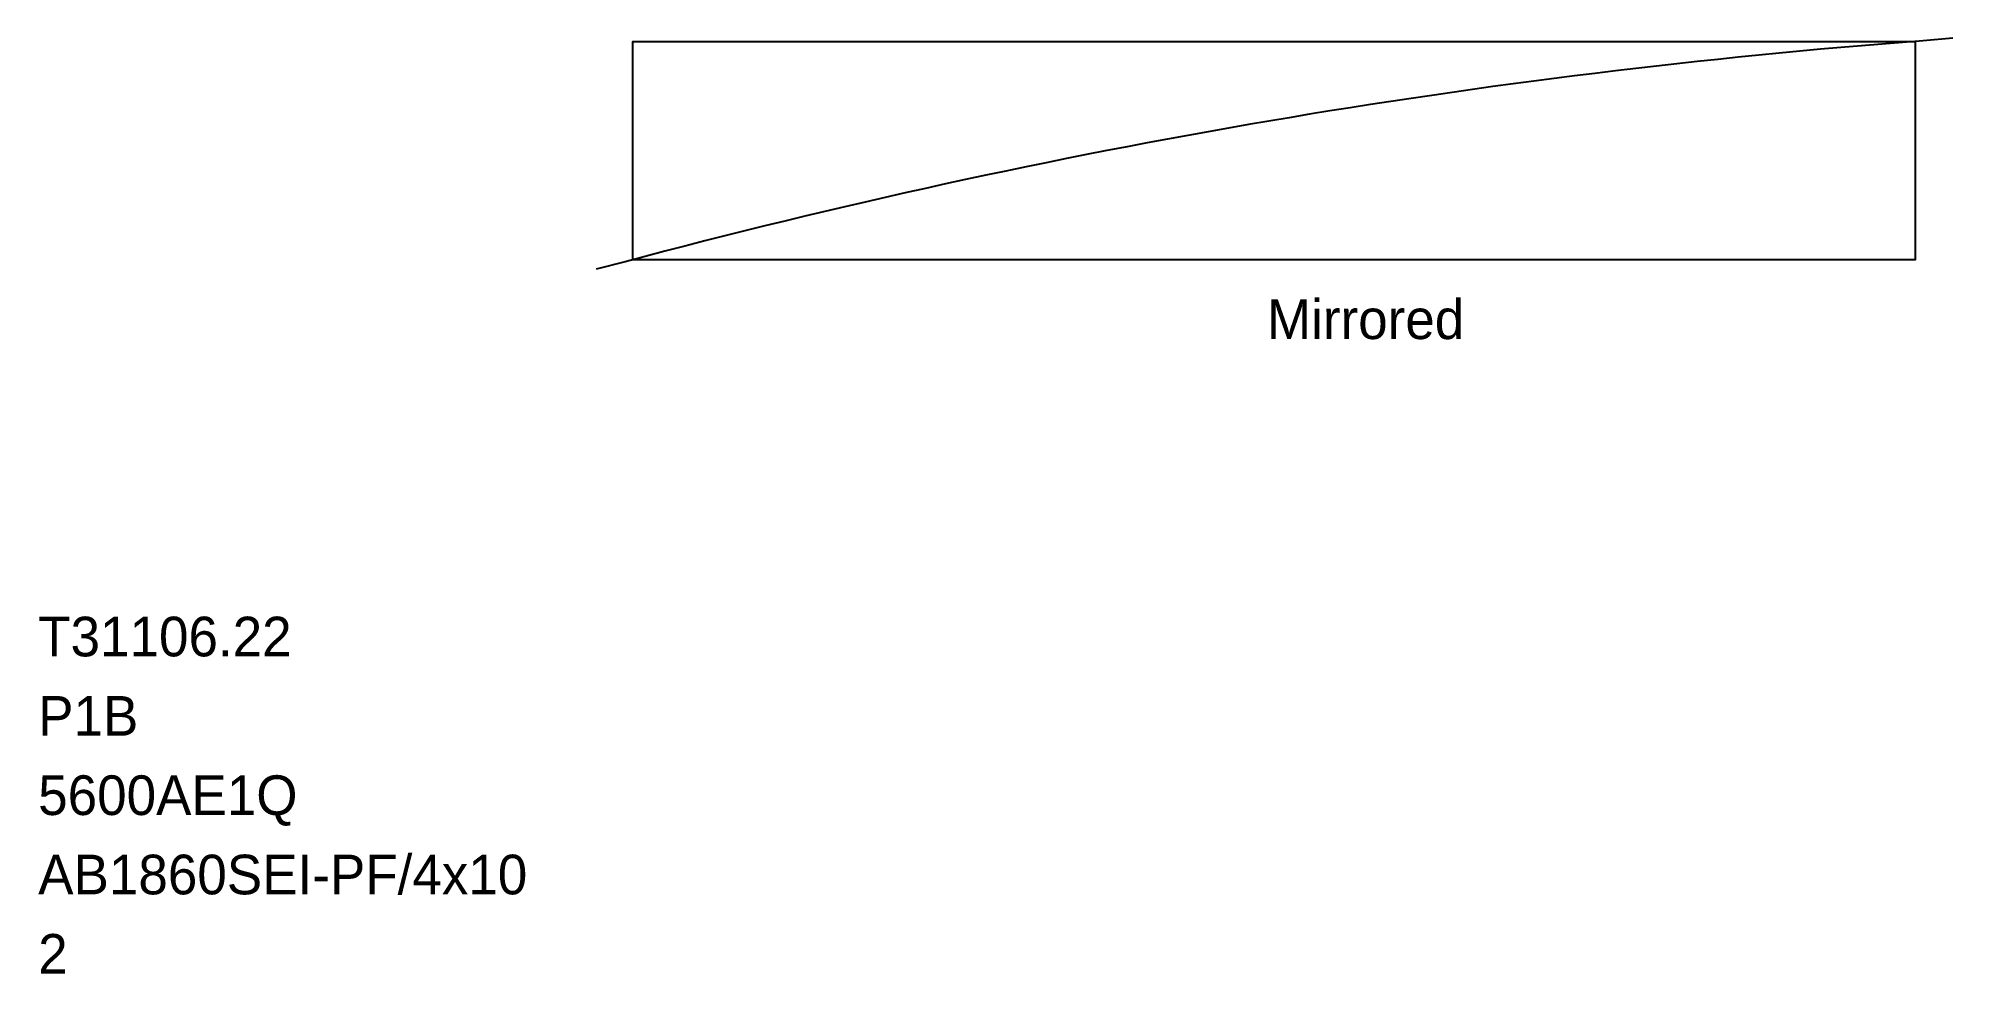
# Model space of a CAD drawing. Header units: metres. Extents: x -7.5 to 16.7, y -9 to 2.8.
import ezdxf

# ---------------------------------------------------------------- set-up
doc = ezdxf.new("R2010")
doc.units = ezdxf.units.M

msp = doc.modelspace()

# ---------------------------------------------------------------- linework, layer by layer
at = {"layer": 'BORDER_Z0P04', "color": 7}
msp.add_lwpolyline([(0, 0), (0, 2.7527), (16.177, 2.7527), (16.177, 0)], close=True, dxfattribs=at)
at = {"layer": 'ROUTE_Z0P25LT130RAMP', "color": 3}
msp.add_lwpolyline([(16.65039, 2.791538), (16.276692, 2.760311, 0.046495807), (-0.096615, -0.02582), (-0.459609, -0.119951)], format="xyb", dxfattribs=at)

# ---------------------------------------------------------------- texts
at = {"layer": 'DESCRIPTION', "color": 1}
msp.add_text('P1B', height=0.5, dxfattribs=at).set_placement((-7.5, -6))
at = {"layer": 'FILENAME', "color": 1}
msp.add_text('5600AE1Q', height=0.5, dxfattribs=at).set_placement((-7.5, -7))
at = {"layer": 'ITEMNUMBER', "color": 1}
msp.add_text('T31106.22', height=0.5, dxfattribs=at).set_placement((-7.5, -5))
at = {"layer": 'MATERIALNAME', "color": 1}
msp.add_text('AB1860SEI-PF/4x10', height=0.5, dxfattribs=at).set_placement((-7.5, -8))
at = {"layer": 'Qty', "color": 1}
msp.add_text('2', height=0.5, dxfattribs=at).set_placement((-7.5, -9))
at = {"layer": 'RUNFIELD', "color": 1}
msp.add_text('Mirrored', height=0.5, dxfattribs=at).set_placement((8, -1))

doc.saveas('drawing.dxf')
